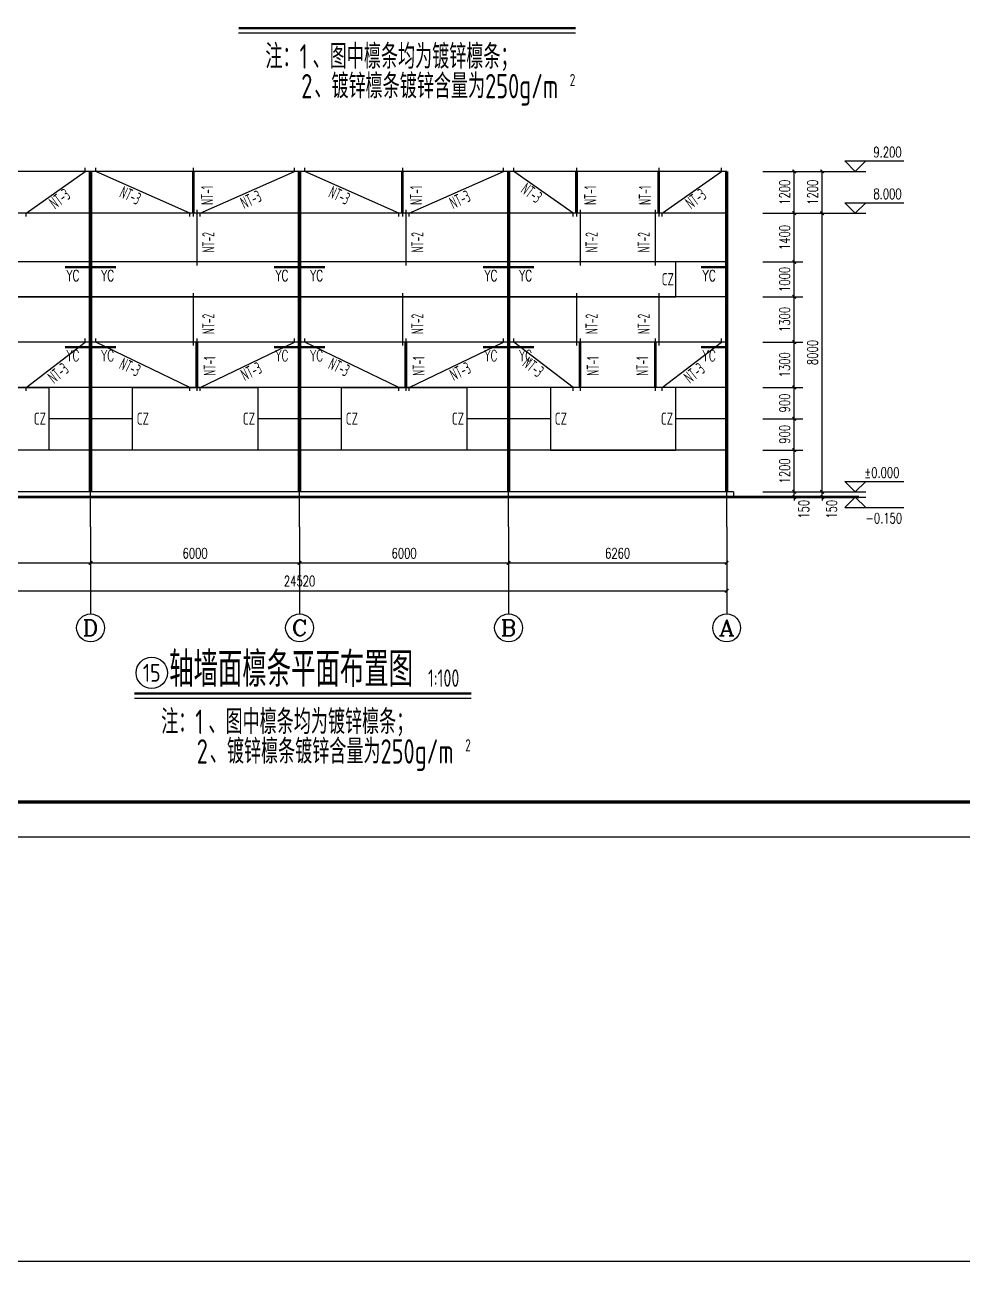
# Model space of a CAD drawing. Extents: x -17471 to 313636, y -71590 to 757901.
# Drawn here: x 238164 to 265086, y 471065 to 507032 of the extents above; entities that cross this region are included whole.
import ezdxf
from ezdxf.enums import TextEntityAlignment as Align

# ---------------------------------------------------------------- set-up
doc = ezdxf.new("R2010")
doc.units = 0
doc.header["$LTSCALE"] = 1000
doc.header["$MEASUREMENT"] = 0
for name, color, linetype in [('3T_WOOD', 21, 'Continuous'), ('AXIS', 3, 'Continuous'), ('AXIS_TEXT', 7, 'Continuous'), ('DIM_ELEV', 3, 'Continuous'), ('DIM_SYMB', 3, 'Continuous'), ('DOTE', 1, 'Continuous'), ('PUB_DIM', 3, 'Continuous'), ('PUB_TEXT', 7, 'Continuous'), ('PUB_TITLE', 4, 'Continuous'), ('WALL', 9, 'Continuous')]:
    doc.layers.add(name, color=color, linetype=linetype)
doc.styles.add('_SIMPLEX', font='sysz.shx', dxfattribs={"width": 0.8, "bigfont": 'syfs.shx'})
doc.styles.add('_TCH_AXIS', font='COMPLEX', dxfattribs={"bigfont": 'GBCBIG'})
doc.styles.add('_TCH_DIM', font='SIMPLEX', dxfattribs={"bigfont": 'GBCBIG'})
doc.styles.add('_TCH_DIM_T3', font='SIMPLEX', dxfattribs={"width": 0.705882, "bigfont": 'GBCBIG'})
doc.styles.add('COMPLEX', font='COMPLEX')
doc.styles.add('TSSD_REIN', font='Tssdeng.shx', dxfattribs={"width": 0.7, "bigfont": 'hztxt.shx'})
doc.dimstyles.new('_TCH_ARCH&&100', dxfattribs={"dimtxt": 297.5, "dimasz": 100, "dimexe": 250, "dimexo": 300, "dimgap": 126.25, "dimtad": 1, "dimdec": 0, "dimzin": 0, "dimdsep": 46, "dimtxsty": '_TCH_DIM_T3', "dimblk": 'ARCHTICK', "dimcen": 0.09, "dimclrt": 7, "dimazin": 2, "dimtfac": 1, "dimtdec": 0, "dimtix": 1, "dimtmove": 2, "dimatfit": 3, "dimfxl": 0, "dimtolj": 1, "dimtzin": 0, "dimarcsym": 0})

# ---------------------------------------------------------------- blocks, each defined once
blk = doc.blocks.new('_ArchTick')
at = {"color": 0, "linetype": 'ByBlock', "const_width": 0.4}
blk.add_lwpolyline([(-0.5, -0.5), (0.5, 0.5)], dxfattribs=at)
blk = doc.blocks.new('*D1526')
at = {"layer": 'Defpoints', "color": 0, "transparency": 16777216}
for p in [(259044, 493632), (259044, 493482), (260244, 493632)]:
    blk.add_point(p, dxfattribs=at)
at = {"layer": 'PUB_DIM', "color": 0, "lineweight": -2, "transparency": 16777216}
for p, q in [((259344, 493632), (260494, 493632)), ((259344, 493482), (260494, 493482)), ((260244, 493632), (260244, 493732)), ((260244, 493482), (260244, 493632)), ((260244, 493482), (260244, 493382))]:
    blk.add_line(p, q, dxfattribs=at)
at = {"layer": 'PUB_DIM', "color": 0, "lineweight": -2, "transparency": 16777216, "xscale": 100, "yscale": 100, "zscale": 100}
for p, rotation in [((260244, 493632), 270), ((260244, 493482), 90)]:
    blk.add_blockref('_ArchTick', p, dxfattribs=dict(at, rotation=rotation))
at = {"layer": 'PUB_DIM', "color": 7, "transparency": 16777216, "insert": (260519, 493132), "char_height": 297.5, "attachment_point": 5, "rotation": 90, "style": '_TCH_DIM_T3'}
blk.add_mtext('\\A1;150', dxfattribs=at)
blk = doc.blocks.new('*D1527')
at = {"layer": 'Defpoints', "color": 0, "transparency": 16777216}
for p in [(259044, 494832), (260244, 494832), (259044, 493632)]:
    blk.add_point(p, dxfattribs=at)
at = {"layer": 'PUB_DIM', "color": 0, "lineweight": -2, "transparency": 16777216}
for p, q in [((259344, 494832), (260494, 494832)), ((260244, 493632), (260244, 494832)), ((259344, 493632), (260494, 493632))]:
    blk.add_line(p, q, dxfattribs=at)
at = {"layer": 'PUB_DIM', "color": 0, "lineweight": -2, "transparency": 16777216, "xscale": 100, "yscale": 100, "zscale": 100}
for p, rotation in [((260244, 494832), 90), ((260244, 493632), 270)]:
    blk.add_blockref('_ArchTick', p, dxfattribs=dict(at, rotation=rotation))
at = {"layer": 'PUB_DIM', "color": 7, "transparency": 16777216, "insert": (259969, 494232), "char_height": 297.5, "attachment_point": 5, "rotation": 90, "style": '_TCH_DIM_T3'}
blk.add_mtext('\\A1;1200', dxfattribs=at)
blk = doc.blocks.new('*D1528')
at = {"layer": 'Defpoints', "color": 0, "transparency": 16777216}
for p in [(259044, 495732), (260244, 495732), (259044, 494832)]:
    blk.add_point(p, dxfattribs=at)
at = {"layer": 'PUB_DIM', "color": 0, "lineweight": -2, "transparency": 16777216}
for p, q in [((259344, 495732), (260494, 495732)), ((260244, 494832), (260244, 495732)), ((259344, 494832), (260494, 494832))]:
    blk.add_line(p, q, dxfattribs=at)
at = {"layer": 'PUB_DIM', "color": 0, "lineweight": -2, "transparency": 16777216, "xscale": 100, "yscale": 100, "zscale": 100}
for p, rotation in [((260244, 495732), 90), ((260244, 494832), 270)]:
    blk.add_blockref('_ArchTick', p, dxfattribs=dict(at, rotation=rotation))
at = {"layer": 'PUB_DIM', "color": 7, "transparency": 16777216, "insert": (259969, 495282), "char_height": 297.5, "attachment_point": 5, "rotation": 90, "style": '_TCH_DIM_T3'}
blk.add_mtext('\\A1;900', dxfattribs=at)
blk = doc.blocks.new('*D1529')
at = {"layer": 'Defpoints', "color": 0, "transparency": 16777216}
for p in [(259044, 496632), (260244, 496632), (259044, 495732)]:
    blk.add_point(p, dxfattribs=at)
at = {"layer": 'PUB_DIM', "color": 0, "lineweight": -2, "transparency": 16777216}
for p, q in [((259344, 496632), (260494, 496632)), ((260244, 495732), (260244, 496632)), ((259344, 495732), (260494, 495732))]:
    blk.add_line(p, q, dxfattribs=at)
at = {"layer": 'PUB_DIM', "color": 0, "lineweight": -2, "transparency": 16777216, "xscale": 100, "yscale": 100, "zscale": 100}
for p, rotation in [((260244, 496632), 90), ((260244, 495732), 270)]:
    blk.add_blockref('_ArchTick', p, dxfattribs=dict(at, rotation=rotation))
at = {"layer": 'PUB_DIM', "color": 7, "transparency": 16777216, "insert": (259969, 496182), "char_height": 297.5, "attachment_point": 5, "rotation": 90, "style": '_TCH_DIM_T3'}
blk.add_mtext('\\A1;900', dxfattribs=at)
blk = doc.blocks.new('*D1530')
at = {"layer": 'Defpoints', "color": 0, "transparency": 16777216}
for p in [(259044, 497932), (260244, 497932), (259044, 496632)]:
    blk.add_point(p, dxfattribs=at)
at = {"layer": 'PUB_DIM', "color": 0, "lineweight": -2, "transparency": 16777216}
for p, q in [((259344, 497932), (260494, 497932)), ((260244, 496632), (260244, 497932)), ((259344, 496632), (260494, 496632))]:
    blk.add_line(p, q, dxfattribs=at)
at = {"layer": 'PUB_DIM', "color": 0, "lineweight": -2, "transparency": 16777216, "xscale": 100, "yscale": 100, "zscale": 100}
for p, rotation in [((260244, 497932), 90), ((260244, 496632), 270)]:
    blk.add_blockref('_ArchTick', p, dxfattribs=dict(at, rotation=rotation))
at = {"layer": 'PUB_DIM', "color": 7, "transparency": 16777216, "insert": (259969, 497282), "char_height": 297.5, "attachment_point": 5, "rotation": 90, "style": '_TCH_DIM_T3'}
blk.add_mtext('\\A1;1300', dxfattribs=at)
blk = doc.blocks.new('*D1531')
at = {"layer": 'Defpoints', "color": 0, "transparency": 16777216}
for p in [(259044, 499232), (260244, 499232), (259044, 497932)]:
    blk.add_point(p, dxfattribs=at)
at = {"layer": 'PUB_DIM', "color": 0, "lineweight": -2, "transparency": 16777216}
for p, q in [((259344, 499232), (260494, 499232)), ((260244, 497932), (260244, 499232)), ((259344, 497932), (260494, 497932))]:
    blk.add_line(p, q, dxfattribs=at)
at = {"layer": 'PUB_DIM', "color": 0, "lineweight": -2, "transparency": 16777216, "xscale": 100, "yscale": 100, "zscale": 100}
for p, rotation in [((260244, 499232), 90), ((260244, 497932), 270)]:
    blk.add_blockref('_ArchTick', p, dxfattribs=dict(at, rotation=rotation))
at = {"layer": 'PUB_DIM', "color": 7, "transparency": 16777216, "insert": (259969, 498582), "char_height": 297.5, "attachment_point": 5, "rotation": 90, "style": '_TCH_DIM_T3'}
blk.add_mtext('\\A1;1300', dxfattribs=at)
blk = doc.blocks.new('*D1532')
at = {"layer": 'Defpoints', "color": 0, "transparency": 16777216}
for p in [(259044, 500232), (260244, 500232), (259044, 499232)]:
    blk.add_point(p, dxfattribs=at)
at = {"layer": 'PUB_DIM', "color": 0, "lineweight": -2, "transparency": 16777216}
for p, q in [((259344, 500232), (260494, 500232)), ((260244, 499232), (260244, 500232)), ((259344, 499232), (260494, 499232))]:
    blk.add_line(p, q, dxfattribs=at)
at = {"layer": 'PUB_DIM', "color": 0, "lineweight": -2, "transparency": 16777216, "xscale": 100, "yscale": 100, "zscale": 100}
for p, rotation in [((260244, 500232), 90), ((260244, 499232), 270)]:
    blk.add_blockref('_ArchTick', p, dxfattribs=dict(at, rotation=rotation))
at = {"layer": 'PUB_DIM', "color": 7, "transparency": 16777216, "insert": (259969, 499732), "char_height": 297.5, "attachment_point": 5, "rotation": 90, "style": '_TCH_DIM_T3'}
blk.add_mtext('\\A1;1000', dxfattribs=at)
blk = doc.blocks.new('*D1533')
at = {"layer": 'Defpoints', "color": 0, "transparency": 16777216}
for p in [(259044, 501632), (260244, 501632), (259044, 500232)]:
    blk.add_point(p, dxfattribs=at)
at = {"layer": 'PUB_DIM', "color": 0, "lineweight": -2, "transparency": 16777216}
for p, q in [((259344, 501632), (260494, 501632)), ((260244, 500232), (260244, 501632)), ((259344, 500232), (260494, 500232))]:
    blk.add_line(p, q, dxfattribs=at)
at = {"layer": 'PUB_DIM', "color": 0, "lineweight": -2, "transparency": 16777216, "xscale": 100, "yscale": 100, "zscale": 100}
for p, rotation in [((260244, 501632), 90), ((260244, 500232), 270)]:
    blk.add_blockref('_ArchTick', p, dxfattribs=dict(at, rotation=rotation))
at = {"layer": 'PUB_DIM', "color": 7, "transparency": 16777216, "insert": (259969, 500932), "char_height": 297.5, "attachment_point": 5, "rotation": 90, "style": '_TCH_DIM_T3'}
blk.add_mtext('\\A1;1400', dxfattribs=at)
blk = doc.blocks.new('*D1534')
at = {"layer": 'Defpoints', "color": 0, "transparency": 16777216}
for p in [(259044, 502832), (260244, 502832), (259044, 501632)]:
    blk.add_point(p, dxfattribs=at)
at = {"layer": 'PUB_DIM', "color": 0, "lineweight": -2, "transparency": 16777216}
for p, q in [((259344, 502832), (260494, 502832)), ((260244, 501632), (260244, 502832)), ((259344, 501632), (260494, 501632))]:
    blk.add_line(p, q, dxfattribs=at)
at = {"layer": 'PUB_DIM', "color": 0, "lineweight": -2, "transparency": 16777216, "xscale": 100, "yscale": 100, "zscale": 100}
for p, rotation in [((260244, 502832), 90), ((260244, 501632), 270)]:
    blk.add_blockref('_ArchTick', p, dxfattribs=dict(at, rotation=rotation))
at = {"layer": 'PUB_DIM', "color": 7, "transparency": 16777216, "insert": (259969, 502232), "char_height": 297.5, "attachment_point": 5, "rotation": 90, "style": '_TCH_DIM_T3'}
blk.add_mtext('\\A1;1200', dxfattribs=at)
blk = doc.blocks.new('*D1535')
at = {"layer": 'Defpoints', "color": 0, "transparency": 16777216}
for p in [(259044, 493632), (259044, 493482), (261044, 493632)]:
    blk.add_point(p, dxfattribs=at)
at = {"layer": 'PUB_DIM', "color": 0, "lineweight": -2, "transparency": 16777216}
for p, q in [((259344, 493632), (261294, 493632)), ((259344, 493482), (261294, 493482)), ((261044, 493632), (261044, 493732)), ((261044, 493482), (261044, 493632)), ((261044, 493482), (261044, 493382))]:
    blk.add_line(p, q, dxfattribs=at)
at = {"layer": 'PUB_DIM', "color": 0, "lineweight": -2, "transparency": 16777216, "xscale": 100, "yscale": 100, "zscale": 100}
for p, rotation in [((261044, 493632), 270), ((261044, 493482), 90)]:
    blk.add_blockref('_ArchTick', p, dxfattribs=dict(at, rotation=rotation))
at = {"layer": 'PUB_DIM', "color": 7, "transparency": 16777216, "insert": (261319, 493132), "char_height": 297.5, "attachment_point": 5, "rotation": 90, "style": '_TCH_DIM_T3'}
blk.add_mtext('\\A1;150', dxfattribs=at)
blk = doc.blocks.new('*D1536')
at = {"layer": 'Defpoints', "color": 0, "transparency": 16777216}
for p in [(259044, 501632), (261044, 501632), (259044, 493632)]:
    blk.add_point(p, dxfattribs=at)
at = {"layer": 'PUB_DIM', "color": 0, "lineweight": -2, "transparency": 16777216}
for p, q in [((259344, 501632), (261294, 501632)), ((261044, 493632), (261044, 501632)), ((259344, 493632), (261294, 493632))]:
    blk.add_line(p, q, dxfattribs=at)
at = {"layer": 'PUB_DIM', "color": 0, "lineweight": -2, "transparency": 16777216, "xscale": 100, "yscale": 100, "zscale": 100}
for p, rotation in [((261044, 501632), 90), ((261044, 493632), 270)]:
    blk.add_blockref('_ArchTick', p, dxfattribs=dict(at, rotation=rotation))
at = {"layer": 'PUB_DIM', "color": 7, "transparency": 16777216, "insert": (260769, 497632), "char_height": 297.5, "attachment_point": 5, "rotation": 90, "style": '_TCH_DIM_T3'}
blk.add_mtext('\\A1;8000', dxfattribs=at)
blk = doc.blocks.new('*D1537')
at = {"layer": 'Defpoints', "color": 0, "transparency": 16777216}
for p in [(259044, 502832), (261044, 502832), (259044, 501632)]:
    blk.add_point(p, dxfattribs=at)
at = {"layer": 'PUB_DIM', "color": 0, "lineweight": -2, "transparency": 16777216}
for p, q in [((259344, 502832), (261294, 502832)), ((261044, 501632), (261044, 502832)), ((259344, 501632), (261294, 501632))]:
    blk.add_line(p, q, dxfattribs=at)
at = {"layer": 'PUB_DIM', "color": 0, "lineweight": -2, "transparency": 16777216, "xscale": 100, "yscale": 100, "zscale": 100}
for p, rotation in [((261044, 502832), 90), ((261044, 501632), 270)]:
    blk.add_blockref('_ArchTick', p, dxfattribs=dict(at, rotation=rotation))
at = {"layer": 'PUB_DIM', "color": 7, "transparency": 16777216, "insert": (260769, 502232), "char_height": 297.5, "attachment_point": 5, "rotation": 90, "style": '_TCH_DIM_T3'}
blk.add_mtext('\\A1;1200', dxfattribs=at)
blk = doc.blocks.new('*D1538')
at = {"layer": 'AXIS', "color": 0, "lineweight": -2, "transparency": 16777216}
for p, q in [((252044, 492332), (252044, 491344)), ((258304, 492332), (258304, 491344)), ((252044, 491594), (258304, 491594))]:
    blk.add_line(p, q, dxfattribs=at)
at = {"layer": 'Defpoints', "color": 0, "transparency": 16777216}
for p in [(252044, 492632), (258304, 492632), (258304, 491594)]:
    blk.add_point(p, dxfattribs=at)
at = {"layer": 'AXIS', "color": 0, "lineweight": -2, "transparency": 16777216, "xscale": 100, "yscale": 100, "zscale": 100, "rotation": 180}
blk.add_blockref('_ArchTick', (252044, 491594), dxfattribs=at)
at = {"layer": 'AXIS', "color": 0, "lineweight": -2, "transparency": 16777216, "xscale": 100, "yscale": 100, "zscale": 100}
blk.add_blockref('_ArchTick', (258304, 491594), dxfattribs=at)
at = {"layer": 'AXIS', "color": 7, "transparency": 16777216, "insert": (255174, 491869), "char_height": 297.5, "attachment_point": 5, "style": '_TCH_DIM_T3'}
blk.add_mtext('\\A1;6260', dxfattribs=at)
blk = doc.blocks.new('*D1539')
at = {"layer": 'AXIS', "color": 0, "lineweight": -2, "transparency": 16777216}
for p, q in [((246044, 492332), (246044, 491344)), ((252044, 492332), (252044, 491344)), ((246044, 491594), (252044, 491594))]:
    blk.add_line(p, q, dxfattribs=at)
at = {"layer": 'Defpoints', "color": 0, "transparency": 16777216}
for p in [(246044, 492632), (252044, 492632), (252044, 491594)]:
    blk.add_point(p, dxfattribs=at)
at = {"layer": 'AXIS', "color": 0, "lineweight": -2, "transparency": 16777216, "xscale": 100, "yscale": 100, "zscale": 100, "rotation": 180}
blk.add_blockref('_ArchTick', (246044, 491594), dxfattribs=at)
at = {"layer": 'AXIS', "color": 0, "lineweight": -2, "transparency": 16777216, "xscale": 100, "yscale": 100, "zscale": 100}
blk.add_blockref('_ArchTick', (252044, 491594), dxfattribs=at)
at = {"layer": 'AXIS', "color": 7, "transparency": 16777216, "insert": (249044, 491869), "char_height": 297.5, "attachment_point": 5, "style": '_TCH_DIM_T3'}
blk.add_mtext('\\A1;6000', dxfattribs=at)
blk = doc.blocks.new('*D1540')
at = {"layer": 'AXIS', "color": 0, "lineweight": -2, "transparency": 16777216}
for p, q in [((240044, 492332), (240044, 491344)), ((246044, 492332), (246044, 491344)), ((240044, 491594), (246044, 491594))]:
    blk.add_line(p, q, dxfattribs=at)
at = {"layer": 'Defpoints', "color": 0, "transparency": 16777216}
for p in [(240044, 492632), (246044, 492632), (246044, 491594)]:
    blk.add_point(p, dxfattribs=at)
at = {"layer": 'AXIS', "color": 0, "lineweight": -2, "transparency": 16777216, "xscale": 100, "yscale": 100, "zscale": 100, "rotation": 180}
blk.add_blockref('_ArchTick', (240044, 491594), dxfattribs=at)
at = {"layer": 'AXIS', "color": 0, "lineweight": -2, "transparency": 16777216, "xscale": 100, "yscale": 100, "zscale": 100}
blk.add_blockref('_ArchTick', (246044, 491594), dxfattribs=at)
at = {"layer": 'AXIS', "color": 7, "transparency": 16777216, "insert": (243044, 491869), "char_height": 297.5, "attachment_point": 5, "style": '_TCH_DIM_T3'}
blk.add_mtext('\\A1;6000', dxfattribs=at)
blk = doc.blocks.new('*D1541')
at = {"layer": 'AXIS', "color": 0, "lineweight": -2, "transparency": 16777216}
for p, q in [((233784, 492332), (233784, 491344)), ((240044, 492332), (240044, 491344)), ((233784, 491594), (240044, 491594))]:
    blk.add_line(p, q, dxfattribs=at)
at = {"layer": 'Defpoints', "color": 0, "transparency": 16777216}
for p in [(233784, 492632), (240044, 492632), (240044, 491594)]:
    blk.add_point(p, dxfattribs=at)
at = {"layer": 'AXIS', "color": 0, "lineweight": -2, "transparency": 16777216, "xscale": 100, "yscale": 100, "zscale": 100, "rotation": 180}
blk.add_blockref('_ArchTick', (233784, 491594), dxfattribs=at)
at = {"layer": 'AXIS', "color": 0, "lineweight": -2, "transparency": 16777216, "xscale": 100, "yscale": 100, "zscale": 100}
blk.add_blockref('_ArchTick', (240044, 491594), dxfattribs=at)
at = {"layer": 'AXIS', "color": 7, "transparency": 16777216, "insert": (236914, 491869), "char_height": 297.5, "attachment_point": 5, "style": '_TCH_DIM_T3'}
blk.add_mtext('\\A1;6260', dxfattribs=at)
blk = doc.blocks.new('*D1554')
at = {"layer": 'AXIS', "color": 0, "lineweight": -2, "transparency": 16777216}
for p, q in [((233784, 492332), (233784, 490544)), ((258304, 492332), (258304, 490544)), ((233784, 490794), (258304, 490794))]:
    blk.add_line(p, q, dxfattribs=at)
at = {"layer": 'Defpoints', "color": 0, "transparency": 16777216}
for p in [(233784, 492632), (258304, 492632), (258304, 490794)]:
    blk.add_point(p, dxfattribs=at)
at = {"layer": 'AXIS', "color": 0, "lineweight": -2, "transparency": 16777216, "xscale": 100, "yscale": 100, "zscale": 100, "rotation": 180}
blk.add_blockref('_ArchTick', (233784, 490794), dxfattribs=at)
at = {"layer": 'AXIS', "color": 0, "lineweight": -2, "transparency": 16777216, "xscale": 100, "yscale": 100, "zscale": 100}
blk.add_blockref('_ArchTick', (258304, 490794), dxfattribs=at)
at = {"layer": 'AXIS', "color": 7, "transparency": 16777216, "insert": (246044, 491069), "char_height": 297.5, "attachment_point": 5, "style": '_TCH_DIM_T3'}
blk.add_mtext('\\A1;24520', dxfattribs=at)
blk = doc.blocks.new('_AXISO')
blk.add_circle((0, 0), 0.5)
at = {"layer": 'AXIS_TEXT', "style": 'COMPLEX', "width": 1.041667}
blk.add_attdef('A', text='', height=0.56, dxfattribs=at).set_placement((-0.25, -0.28), (0.25, -0.28), align=Align.FIT)

msp = doc.modelspace()

# ---------------------------------------------------------------- linework, layer by layer
for p, q in [((242993.8, 502931.6), (242993.8, 501531.6)), ((248993.8, 502931.6), (248993.8, 501531.6)), ((253993.8, 502931.6), (253993.8, 501531.6)), ((256353.8, 502931.6), (256353.8, 501531.6)), ((243093.8, 501731.6), (243093.8, 500131.6)), ((249093.8, 501731.6), (249093.8, 500131.6)), ((254093.8, 501731.6), (254093.8, 500131.6)), ((256253.8, 501731.6), (256253.8, 500131.6)), ((242993.8, 499331.6), (242993.8, 497831.6)), ((248993.8, 499331.6), (248993.8, 497831.6)), ((253993.8, 499331.6), (253993.8, 497831.6)), ((256353.8, 499331.6), (256353.8, 497831.6)), ((243093.8, 498031.6), (243093.8, 496531.6)), ((249093.8, 498031.6), (249093.8, 496531.6)), ((254093.8, 498031.6), (254093.8, 496531.6)), ((256253.8, 498031.6), (256253.8, 496531.6)), ((258503.8, 493631.6), (233583.8, 493631.6)), ((258503.8, 493631.6), (258503.8, 493481.6))]:
    msp.add_line(p, q)
for points in [[(238193.8, 501531.6), (238193.8, 501631.6), (239893.8, 502831.6), (239893.8, 502931.6)], [(242893.8, 501531.6), (242893.8, 501631.6), (240193.8, 502831.6), (240193.8, 502931.6)], [(243193.8, 501531.6), (243193.8, 501631.6), (245893.8, 502831.6), (245893.8, 502931.6)], [(248893.8, 501531.6), (248893.8, 501631.6), (246193.8, 502831.6), (246193.8, 502931.6)], [(249193.8, 501531.6), (249193.8, 501631.6), (251893.8, 502831.6), (251893.8, 502931.6)], [(253893.8, 501531.6), (253893.8, 501631.6), (252193.8, 502831.6), (252193.8, 502931.6)], [(256453.8, 501531.6), (256453.8, 501631.6), (258153.8, 502831.6), (258153.8, 502931.6)], [(238193.8, 496531.6), (238193.8, 496631.6), (239893.8, 497931.6), (239893.8, 498031.6)], [(242893.8, 496531.6), (242893.8, 496631.6), (240193.8, 497931.6), (240193.8, 498031.6)], [(243193.8, 496531.6), (243193.8, 496631.6), (245893.8, 497931.6), (245893.8, 498031.6)], [(248893.8, 496531.6), (248893.8, 496631.6), (246193.8, 497931.6), (246193.8, 498031.6)], [(249193.8, 496531.6), (249193.8, 496631.6), (251893.8, 497931.6), (251893.8, 498031.6)], [(253893.8, 496531.6), (253893.8, 496631.6), (252193.8, 497931.6), (252193.8, 498031.6)], [(256453.8, 496531.6), (256453.8, 496631.6), (258153.8, 497931.6), (258153.8, 498031.6)]]:
    msp.add_lwpolyline(points)
at = {"color": 3, "const_width": 100}
for points in [[(240043.8, 493631.6), (240043.8, 502831.6)], [(246043.8, 493631.6), (246043.8, 502831.6)], [(252043.8, 493631.6), (252043.8, 502831.6)], [(258303.8, 493631.6), (258303.8, 502831.6)]]:
    msp.add_lwpolyline(points, dxfattribs=at)
at = {"const_width": 80}
for points in [[(242993.8, 501631.6), (242993.8, 502831.6)], [(248993.8, 501631.6), (248993.8, 502831.6)], [(253993.8, 501631.6), (253993.8, 502831.6)], [(256353.8, 501631.6), (256353.8, 502831.6)], [(243093.8, 496631.6), (243093.8, 497931.6)], [(249093.8, 496631.6), (249093.8, 497931.6)], [(254093.8, 496631.6), (254093.8, 497931.6)], [(256253.8, 496631.6), (256253.8, 497931.6)], [(262101.9, 493481.6), (232290.5, 493481.6)]]:
    msp.add_lwpolyline(points, dxfattribs=at)
at = {"color": 2}
for points in [[(256843.8, 500231.6), (235243.8, 500231.6), (235243.8, 499231.6), (256843.8, 499231.6)], [(235243.8, 496631.6), (238843.8, 496631.6), (238843.8, 494831.6), (235243.8, 494831.6)], [(241243.8, 496631.6), (244843.8, 496631.6), (244843.8, 494831.6), (241243.8, 494831.6)], [(247243.8, 496631.6), (250843.8, 496631.6), (250843.8, 494831.6), (247243.8, 494831.6)], [(256843.8, 496631.6), (253243.8, 496631.6), (253243.8, 494831.6), (256843.8, 494831.6)]]:
    msp.add_lwpolyline(points, close=True, dxfattribs=at)
at = {"layer": '3T_WOOD'}
for p, q in [((258303.8, 502831.6), (233783.8, 502831.6)), ((258303.8, 501631.6), (233783.8, 501631.6)), ((258303.8, 500231.6), (233783.8, 500231.6)), ((258303.8, 499231.6), (233783.8, 499231.6)), ((258303.8, 497931.6), (233783.8, 497931.6)), ((258303.8, 496631.6), (233783.8, 496631.6)), ((241243.8, 495731.6), (238843.8, 495731.6)), ((247243.8, 495731.6), (244843.8, 495731.6)), ((253243.8, 495731.6), (250843.8, 495731.6)), ((258303.8, 495731.6), (256843.8, 495731.6)), ((258303.8, 494831.6), (233783.8, 494831.6))]:
    msp.add_line(p, q, dxfattribs=at)
at = {"layer": 'AXIS'}
for p, q in [((240043.8, 492631.6), (240043.8, 490127.4)), ((246043.8, 492631.6), (246043.8, 490127.4)), ((252043.8, 492631.6), (252043.8, 490127.4)), ((258303.8, 492631.6), (258303.8, 490127.4))]:
    msp.add_line(p, q, dxfattribs=at)
at = {"layer": 'DIM_ELEV'}
for p, q in [((261293.8, 502831.6), (262293.8, 502831.6)), ((261993.8, 502831.6), (261693.8, 503131.6)), ((261693.8, 503131.6), (263385.8, 503131.6)), ((261993.8, 502831.6), (262293.8, 503131.6)), ((261993.8, 501631.6), (261693.8, 501931.6)), ((261693.8, 501931.6), (263385.8, 501931.6)), ((261993.8, 501631.6), (262293.8, 501931.6)), ((261293.8, 501631.6), (262293.8, 501631.6)), ((261993.8, 493631.6), (261693.8, 493931.6)), ((261693.8, 493931.6), (263385.8, 493931.6)), ((261993.8, 493631.6), (262293.8, 493931.6)), ((261293.8, 493631.6), (262293.8, 493631.6)), ((261293.8, 493481.6), (262293.8, 493481.6)), ((261993.8, 493481.6), (261693.8, 493181.6)), ((261993.8, 493481.6), (262293.8, 493181.6)), ((261693.8, 493181.6), (263385.8, 493181.6))]:
    msp.add_line(p, q, dxfattribs=at)
at = {"layer": 'DIM_SYMB', "const_width": 70}
for points in [[(244293.2, 506944.3), (253966.5, 506944.3)], [(241300.7, 487845.5), (250974, 487845.5)]]:
    msp.add_lwpolyline(points, dxfattribs=at)
at = {"layer": 'DIM_SYMB'}
for points in [[(244293.2, 506804.3), (253966.5, 506804.3)], [(241300.7, 487705.5), (250974, 487705.5)]]:
    msp.add_lwpolyline(points, dxfattribs=at)
at = {"layer": 'DOTE'}
for p, q in [((240043.8, 492631.6), (240043.8, 502831.6)), ((246043.8, 492631.6), (246043.8, 502831.6)), ((252043.8, 492631.6), (252043.8, 502831.6)), ((258303.8, 492631.6), (258303.8, 502831.6))]:
    msp.add_line(p, q, dxfattribs=at)
at = {"layer": 'PUB_TEXT'}
msp.add_circle((241800.7, 488435.5), 450, dxfattribs=at)
at = {"layer": 'PUB_TITLE'}
for points in [[(187535.9, 483730.5), (313635.9, 483730.5), (313635.9, 543130.5), (187535.9, 543130.5)], [(187535.9, 412140.5), (313635.9, 412140.5), (313635.9, 471540.5), (187535.9, 471540.5)]]:
    msp.add_lwpolyline(points, close=True, dxfattribs=at)
at = {"layer": 'PUB_TITLE', "const_width": 100}
msp.add_lwpolyline([(190035.9, 484730.5), (312635.9, 484730.5), (312635.9, 542130.5), (190035.9, 542130.5)], close=True, dxfattribs=at)
at = {"layer": 'WALL', "color": 181, "const_width": 66.7}
for points in [[(240043.8, 500081.6), (239309.9, 500081.6)], [(240043.8, 500081.6), (240777.7, 500081.6)], [(246043.8, 500081.6), (245309.9, 500081.6)], [(246043.8, 500081.6), (246777.7, 500081.6)], [(252043.8, 500081.6), (251309.9, 500081.6)], [(252043.8, 500081.6), (252777.7, 500081.6)], [(258303.8, 500081.6), (257569.9, 500081.6)], [(240043.8, 497781.6), (239309.9, 497781.6)], [(240043.8, 497781.6), (240777.7, 497781.6)], [(246043.8, 497781.6), (245309.9, 497781.6)], [(246043.8, 497781.6), (246777.7, 497781.6)], [(252043.8, 497781.6), (251309.9, 497781.6)], [(252043.8, 497781.6), (252777.7, 497781.6)], [(258303.8, 497781.6), (257569.9, 497781.6)]]:
    msp.add_lwpolyline(points, dxfattribs=at)

# ---------------------------------------------------------------- block references
at = {"layer": 'AXIS'}
ref = msp.add_blockref('_AXISO', (240043.8, 489727.4), dxfattribs=dict(at, xscale=800, yscale=800, zscale=800))
ref.add_attrib('A', 'D', dxfattribs={"layer": 'AXIS_TEXT', "height": 452.5, "style": '_TCH_AXIS', "width": 1.235294}).set_placement((239817.5, 489501.1), (240270.1, 489501.1), align=Align.FIT)
ref = msp.add_blockref('_AXISO', (246043.8, 489727.4), dxfattribs=dict(at, xscale=800, yscale=800, zscale=800))
ref.add_attrib('A', 'C', dxfattribs={"layer": 'AXIS_TEXT', "height": 452.5, "style": '_TCH_AXIS', "width": 1.4}).set_placement((245817.5, 489501.1), (246270.1, 489501.1), align=Align.FIT)
ref = msp.add_blockref('_AXISO', (252043.8, 489727.4), dxfattribs=dict(at, xscale=800, yscale=800, zscale=800))
ref.add_attrib('A', 'B', dxfattribs={"layer": 'AXIS_TEXT', "height": 452.5, "style": '_TCH_AXIS', "width": 1.235294}).set_placement((251817.5, 489501.1), (252270.1, 489501.1), align=Align.FIT)
ref = msp.add_blockref('_AXISO', (258303.8, 489727.4), dxfattribs=dict(at, xscale=800, yscale=800, zscale=800))
ref.add_attrib('A', 'A', dxfattribs={"layer": 'AXIS_TEXT', "height": 452.5, "style": '_TCH_AXIS', "width": 1.166667}).set_placement((258077.5, 489501.1), (258530.1, 489501.1), align=Align.FIT)

# ---------------------------------------------------------------- texts
at = {"style": 'TSSD_REIN', "width": 0.7}
for s, height, p in [('注：', 700, (245063.3, 505778.8)), ('1', 700, (246043.3, 505778.8)), ('、图中檩条均为镀锌檩条；', 700, (246420.3, 505778.8)), ('、镀锌檩条镀锌含量为', 700, (246469.1, 504928.8)), ('2', 700, (246092.2, 504928.8)), ('250g/m', 700, (251369.1, 504928.8)), ('2', 350, (253800.3, 505278.8)), ('注：', 700, (242070.8, 486680)), ('1', 700, (243050.8, 486680)), ('、图中檩条均为镀锌檩条；', 700, (243427.8, 486680)), ('2', 700, (243091.1, 485830)), ('、镀锌檩条镀锌含量为', 700, (243468, 485830)), ('250g/m', 700, (248368, 485830)), ('2', 350, (250799.2, 486180))]:
    msp.add_text(s, height=height, dxfattribs=at).set_placement(p)
at = {"color": 3, "linetype": 'ByBlock', "style": '_SIMPLEX', "width": 0.65}
for s, rotation, p in [('NT-3', 323.71567, (252364.9, 502245.3, 1176.6)), ('NT-3', 36.28433, (239024.1, 501732.4, 1176.6)), ('NT-3', 335.20674, (240848.2, 502106.7, 1176.6)), ('NT-1', 90, (243564.2, 501869)), ('NT-3', 24.79326, (244452.6, 501743.3, 1176.6)), ('NT-3', 335.20674, (246848.2, 502106.7, 1176.6)), ('NT-1', 90, (249564.2, 501869)), ('NT-3', 24.79326, (250452.6, 501743.3, 1176.6)), ('NT-1', 90, (254564.2, 501869)), ('NT-1', 90, (256133.4, 501869)), ('NT-3', 36.28433, (257284.1, 501732.4, 1176.6)), ('NT-2', 90, (243599.9, 500502)), ('NT-2', 90, (249599.9, 500502)), ('NT-2', 90, (254599.9, 500502)), ('NT-2', 90, (256097.7, 500502)), ('NT-2', 90, (243599.9, 498157.5)), ('NT-2', 90, (249599.9, 498157.5)), ('NT-2', 90, (254599.9, 498157.5)), ('NT-2', 90, (256097.7, 498157.5)), ('NT-3', 334.35306, (240839.4, 497182.2, 1176.6)), ('NT-1', 90, (243638, 496969)), ('NT-3', 334.35306, (246839.4, 497182.2, 1176.6)), ('NT-1', 90, (249638, 496969)), ('NT-3', 321.69134, (252414.5, 497260.4, 1176.6)), ('NT-1', 90, (254638, 496969)), ('NT-1', 90, (256059.6, 496969)), ('NT-3', 38.30866, (238993.1, 496723.2, 1176.6)), ('NT-3', 25.64694, (244466.9, 496807.1, 1176.6)), ('NT-3', 25.64694, (250466.9, 496807.1, 1176.6)), ('NT-3', 38.30866, (257253.1, 496723.2, 1176.6))]:
    msp.add_text(s, height=350, rotation=rotation, dxfattribs=at).set_placement(p)
at = {"color": 7, "style": '_TCH_AXIS', "width": 0.705882}
for p in [(239353.9, 499681.1), (240348, 499681.1), (245353.9, 499681.1), (246348, 499681.1), (251353.9, 499681.1), (252348, 499681.1), (257613.9, 499681.1), (239353.9, 497381.1), (240348, 497381.1), (245353.9, 497381.1), (246348, 497381.1), (251353.9, 497381.1), (252348, 497381.1), (257613.9, 497381.1)]:
    msp.add_text('YC', height=318.75, dxfattribs=at).set_placement(p)
at = {"layer": 'PUB_TEXT'}
for s, height, style, width, p in [('9.200', 297.5, '_TCH_DIM', 0.705882, (262515.8, 503236.6)), ('8.000', 297.5, '_TCH_DIM', 0.705882, (262515.8, 502036.6)), ('CZ', 350, 'TSSD_REIN', 0.7, (256437.7, 499559.9)), ('CZ', 350, 'TSSD_REIN', 0.7, (238414.8, 495557.2)), ('CZ', 350, 'TSSD_REIN', 0.7, (241369.4, 495557.2)), ('CZ', 350, 'TSSD_REIN', 0.7, (244414.8, 495557.2)), ('CZ', 350, 'TSSD_REIN', 0.7, (247369.4, 495557.2)), ('CZ', 350, 'TSSD_REIN', 0.7, (250414.8, 495557.2)), ('CZ', 350, 'TSSD_REIN', 0.7, (253369.4, 495557.2)), ('CZ', 350, 'TSSD_REIN', 0.7, (256414.8, 495557.2)), ('%%P0.000', 297.5, '_TCH_DIM', 0.705882, (262255.8, 494036.6)), ('-0.150', 297.5, '_TCH_DIM', 0.705882, (262295.8, 492726.6)), ('轴墙面檩条平面布置图', 1000, 'TSSD_REIN', 0.7, (242300.7, 488035.5)), ('1:100', 500, 'TSSD_REIN', 0.7, (249729.8, 488035.5))]:
    msp.add_text(s, height=height, dxfattribs=dict(at, style=style, width=width)).set_placement(p)
at = {"layer": 'PUB_TEXT', "style": 'TSSD_REIN', "width": 1.238095}
msp.add_text('15', height=509.12, dxfattribs=at).set_placement((241546.1, 488180.9), (242055.2, 488180.9), align=Align.FIT)

# ---------------------------------------------------------------- dimensions: what is measured, and where the dimension line sits
at = {"layer": 'AXIS'}
for p1, p2, distance, picture, middle in [((233783.8, 492631.6), (240043.8, 492631.6), -1037.5, '*D1541', (236913.8, 491869.1)), ((233783.8, 492631.6), (258303.8, 492631.6), -1837.5, '*D1554', (246043.8, 491069.1)), ((240043.8, 492631.6), (246043.8, 492631.6), -1037.5, '*D1540', (243043.8, 491869.1)), ((246043.8, 492631.6), (252043.8, 492631.6), -1037.5, '*D1539', (249043.8, 491869.1)), ((252043.8, 492631.6), (258303.8, 492631.6), -1037.5, '*D1538', (255173.8, 491869.1))]:
    dim = msp.add_aligned_dim(p1=p1, p2=p2, distance=distance, dimstyle='_TCH_ARCH&&100', dxfattribs=at)
    dim.commit()
    dim.dimension.update_dxf_attribs({"geometry": picture, "text_midpoint": middle})
at = {"layer": 'PUB_DIM'}
for p1, p2, distance, picture, middle in [((259043.8, 501631.6), (259043.8, 502831.6), -1200, '*D1534', (259968.8, 502231.6)), ((259043.8, 501631.6), (259043.8, 502831.6), -2000, '*D1537', (260768.8, 502231.6)), ((259043.8, 500231.6), (259043.8, 501631.6), -1200, '*D1533', (259968.8, 500931.6)), ((259043.8, 493631.6), (259043.8, 501631.6), -2000, '*D1536', (260768.8, 497631.6)), ((259043.8, 499231.6), (259043.8, 500231.6), -1200, '*D1532', (259968.8, 499731.6)), ((259043.8, 497931.6), (259043.8, 499231.6), -1200, '*D1531', (259968.8, 498581.6)), ((259043.8, 496631.6), (259043.8, 497931.6), -1200, '*D1530', (259968.8, 497281.6)), ((259043.8, 495731.6), (259043.8, 496631.6), -1200, '*D1529', (259968.8, 496181.6)), ((259043.8, 494831.6), (259043.8, 495731.6), -1200, '*D1528', (259968.8, 495281.6)), ((259043.8, 493631.6), (259043.8, 494831.6), -1200, '*D1527', (259968.8, 494231.6))]:
    dim = msp.add_aligned_dim(p1=p1, p2=p2, distance=distance, dimstyle='_TCH_ARCH&&100', dxfattribs=at)
    dim.commit()
    dim.dimension.update_dxf_attribs({"geometry": picture, "text_midpoint": middle})
for base, picture, middle in [((260243.8, 493631.6), '*D1526', (260518.8, 493131.6)), ((261043.8, 493631.6), '*D1535', (261318.8, 493131.6))]:
    dim = msp.add_linear_dim(base=base, p1=(259043.8, 493481.6), p2=(259043.8, 493631.6), angle=90, dimstyle='_TCH_ARCH&&100', dxfattribs=at)
    dim.commit()
    dim.dimension.update_dxf_attribs({"geometry": picture, "text_midpoint": middle, "dimtype": 129})

doc.saveas('drawing.dxf')
